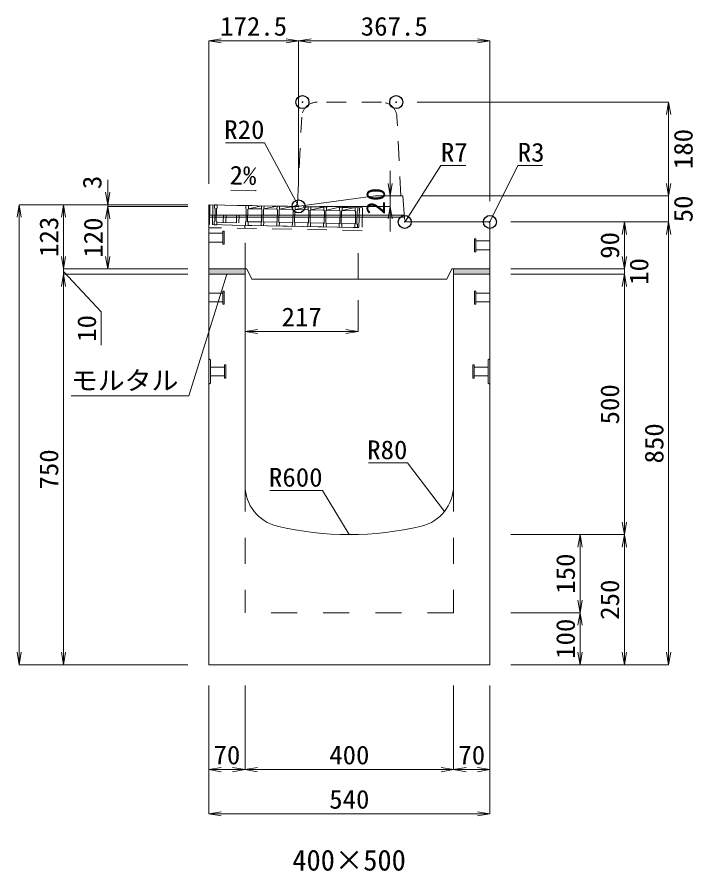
# Model space of a CAD drawing. Units: millimetres at full size. Extents: x -1809 to 57027, y -20349 to 17321.
# Drawn here: x 40180 to 41478, y 7418 to 9057 of the extents above; entities that cross this region are included whole.
import ezdxf
from ezdxf.enums import TextEntityAlignment as Align

# ---------------------------------------------------------------- set-up
doc = ezdxf.new("R2010")
doc.units = ezdxf.units.MM
doc.header["$LTSCALE"] = 50
doc.header["$PDMODE"] = 32
doc.header["$PDSIZE"] = 25
doc.linetypes.add('USER1', pattern=[2, 1, -1])
doc.linetypes.add('USER2', pattern=[1.35, 0.75, -0.6])
for name, color, linetype, lineweight in [('インサート', 3, 'USER2', 9), ('グレーチング', 7, 'USER2', 9), ('モルタル', 7, 'Continuous', 9), ('受枠', 3, 'USER2', 9), ('寸法線', 7, 'Continuous', 13), ('引出線', 4, 'Continuous', 13), ('本体', 2, 'Continuous', 13), ('目地', 132, 'Continuous', 9)]:
    doc.layers.add(name, color=color, linetype=linetype, lineweight=lineweight)
doc.layers.add('作業エリア', color=11, linetype='Continuous')
doc.layers.add('文字', color=7, linetype='Continuous')
doc.styles.add('ＭＳ 明朝', font='')
doc.styles.get('ＭＳ 明朝').set_extended_font_data('MS Mincho')

# ---------------------------------------------------------------- blocks, each defined once
blk = doc.blocks.new('open_arrow')
at = {"color": 0, "linetype": 'Continuous', "lineweight": -2}
blk.add_lwpolyline([(7.5, 1.25), (0, 0), (7.5, -1.25)], dxfattribs=at)

msp = doc.modelspace()

# ---------------------------------------------------------------- hatches: boundary and pattern name
at = {"layer": 'モルタル'}
for points in [[(40548.24, 8563.69), (40548.24, 8573.69), (40618.24, 8573.69), (40618.24, 8563.69)], [(41018.24, 8563.69), (41018.24, 8573.69), (41088.24, 8573.69), (41088.24, 8563.69)]]:
    msp.add_hatch(color=256, dxfattribs=at).paths.add_polyline_path(points)

# ---------------------------------------------------------------- linework, layer by layer
at = {"layer": 'インサート'}
for p, q in [((40548.24, 8642.19), (40575.24, 8642.19)), ((40548.24, 8642.19), (40548.24, 8625.19)), ((40578.24, 8646.19), (40575.24, 8646.19)), ((40575.24, 8646.19), (40575.24, 8621.19)), ((40578.24, 8621.19), (40578.24, 8646.19)), ((40548.24, 8625.19), (40575.24, 8625.19)), ((40575.24, 8621.19), (40578.24, 8621.19)), ((41058.24, 8631.19), (41061.24, 8631.19)), ((41058.24, 8606.19), (41058.24, 8631.19)), ((41061.24, 8631.19), (41061.24, 8606.19)), ((41088.24, 8627.19), (41061.24, 8627.19)), ((41088.24, 8627.19), (41088.24, 8610.19)), ((41061.24, 8606.19), (41058.24, 8606.19)), ((41088.24, 8610.19), (41061.24, 8610.19)), ((40548.24, 8527.19), (40575.24, 8527.19)), ((40548.24, 8527.19), (40548.24, 8510.19)), ((40578.24, 8531.19), (40575.24, 8531.19)), ((40575.24, 8531.19), (40575.24, 8506.19)), ((40578.24, 8506.19), (40578.24, 8531.19)), ((41058.24, 8531.19), (41061.24, 8531.19)), ((41058.24, 8506.19), (41058.24, 8531.19)), ((41061.24, 8531.19), (41061.24, 8506.19)), ((41088.24, 8527.19), (41061.24, 8527.19)), ((41088.24, 8527.19), (41088.24, 8510.19)), ((40548.24, 8510.19), (40575.24, 8510.19)), ((40575.24, 8506.19), (40578.24, 8506.19)), ((41061.24, 8506.19), (41058.24, 8506.19)), ((41088.24, 8510.19), (41061.24, 8510.19)), ((40551.44, 8385.19), (40578.44, 8385.19)), ((40551.44, 8385.19), (40551.44, 8368.19)), ((40581.44, 8389.19), (40578.44, 8389.19)), ((40578.44, 8389.19), (40578.44, 8364.19)), ((40581.44, 8364.19), (40581.44, 8389.19)), ((41055.04, 8389.19), (41058.04, 8389.19)), ((41055.04, 8364.19), (41055.04, 8389.19)), ((41058.04, 8389.19), (41058.04, 8364.19)), ((41085.04, 8385.19), (41058.04, 8385.19)), ((41085.04, 8385.19), (41085.04, 8368.19)), ((40551.44, 8368.19), (40578.44, 8368.19)), ((40578.44, 8364.19), (40581.44, 8364.19)), ((41058.04, 8364.19), (41055.04, 8364.19)), ((41085.04, 8368.19), (41058.04, 8368.19))]:
    msp.add_line(p, q, dxfattribs=at)
at = {"layer": 'グレーチング'}
for p, q in [((40559.53, 8696.47), (40559.41, 8690.47)), ((40559.41, 8690.47), (40560.39, 8689.46)), ((40834.48, 8691.15), (40559.53, 8696.47)), ((40560.39, 8689.46), (40559.93, 8665.46)), ((40563.39, 8689.4), (40562.93, 8665.4)), ((40564.41, 8690.38), (40563.39, 8689.4)), ((40564.53, 8696.38), (40564.41, 8690.38)), ((40619.52, 8695.31), (40619.4, 8689.31)), ((40619.4, 8689.31), (40620.38, 8688.29)), ((40620.38, 8688.29), (40619.92, 8664.3)), ((40623.38, 8688.24), (40622.92, 8664.24)), ((40624.4, 8689.22), (40623.38, 8688.24)), ((40624.52, 8695.22), (40624.4, 8689.22)), ((40624.4, 8689.22), (40649.51, 8694.73)), ((40624.4, 8689.22), (40649.4, 8688.73)), ((40649.51, 8694.73), (40649.4, 8688.73)), ((40649.4, 8688.73), (40650.38, 8687.71)), ((40650.38, 8687.71), (40649.91, 8663.72)), ((40653.38, 8687.66), (40652.91, 8663.66)), ((40654.39, 8688.64), (40653.38, 8687.66)), ((40654.51, 8694.64), (40654.39, 8688.64)), ((40654.39, 8688.64), (40679.51, 8694.15)), ((40654.39, 8688.64), (40679.39, 8688.15)), ((40679.51, 8694.15), (40679.39, 8688.15)), ((40679.39, 8688.15), (40680.37, 8687.13)), ((40680.37, 8687.13), (40679.91, 8663.14)), ((40683.37, 8687.08), (40682.91, 8663.08)), ((40684.39, 8688.06), (40683.37, 8687.08)), ((40684.51, 8694.05), (40684.39, 8688.06)), ((40684.39, 8688.06), (40709.5, 8693.57)), ((40684.39, 8688.06), (40709.38, 8687.57)), ((40709.5, 8693.57), (40709.38, 8687.57)), ((40709.38, 8687.57), (40710.36, 8686.55)), ((40710.36, 8686.55), (40709.9, 8662.56)), ((40713.36, 8686.49), (40712.9, 8662.5)), ((40714.38, 8687.48), (40713.36, 8686.49)), ((40714.5, 8693.47), (40714.38, 8687.48)), ((40714.38, 8687.48), (40739.49, 8692.99)), ((40714.38, 8687.48), (40739.38, 8686.99)), ((40739.49, 8692.99), (40739.38, 8686.99)), ((40739.38, 8686.99), (40740.36, 8685.97)), ((40744.38, 8686.89), (40743.36, 8685.91)), ((40744.49, 8692.89), (40744.38, 8686.89)), ((40744.38, 8686.89), (40769.49, 8692.41)), ((40744.38, 8686.89), (40769.37, 8686.41)), ((40769.49, 8692.41), (40769.37, 8686.41)), ((40769.37, 8686.41), (40770.35, 8685.39)), ((40774.49, 8692.31), (40774.37, 8686.31)), ((40774.37, 8686.31), (40799.48, 8691.83)), ((40799.48, 8691.83), (40799.37, 8685.83)), ((40804.48, 8691.73), (40804.37, 8685.73)), ((40804.37, 8685.73), (40829.48, 8691.25)), ((40829.48, 8691.25), (40829.36, 8685.25)), ((40834.48, 8691.15), (40834.36, 8685.15)), ((40576.67, 8677.64), (40576.38, 8662.64)), ((40576.67, 8677.64), (40606.66, 8677.06)), ((40581.67, 8677.54), (40581.38, 8662.54)), ((40601.66, 8677.15), (40601.37, 8662.16)), ((40606.66, 8677.06), (40606.37, 8662.06)), ((40740.36, 8685.97), (40739.89, 8661.98)), ((40743.36, 8685.91), (40742.89, 8661.92)), ((40770.35, 8685.39), (40769.89, 8661.4)), ((40773.35, 8685.33), (40772.89, 8661.34)), ((40774.37, 8686.31), (40773.35, 8685.33)), ((40774.37, 8686.31), (40799.37, 8685.83)), ((40799.37, 8685.83), (40800.35, 8684.81)), ((40800.35, 8684.81), (40799.88, 8660.82)), ((40803.35, 8684.75), (40802.88, 8660.76)), ((40804.37, 8685.73), (40803.35, 8684.75)), ((40804.37, 8685.73), (40829.36, 8685.25)), ((40829.36, 8685.25), (40830.34, 8684.23)), ((40830.34, 8684.23), (40829.88, 8660.24)), ((40833.34, 8684.17), (40832.88, 8660.18)), ((40834.36, 8685.15), (40833.34, 8684.17)), ((40558.79, 8658.48), (40558.91, 8664.48)), ((40833.74, 8653.16), (40558.79, 8658.48)), ((40558.91, 8664.48), (40559.93, 8665.46)), ((40563.91, 8664.38), (40562.93, 8665.4)), ((40563.79, 8658.38), (40563.91, 8664.38)), ((40563.88, 8662.88), (40618.87, 8661.82)), ((40618.78, 8657.32), (40618.9, 8663.32)), ((40618.9, 8663.32), (40619.92, 8664.3)), ((40622.92, 8664.24), (40649.91, 8663.72)), ((40623.9, 8663.22), (40622.92, 8664.24)), ((40623.78, 8657.22), (40623.9, 8663.22)), ((40648.78, 8656.74), (40648.89, 8662.74)), ((40648.89, 8662.74), (40649.91, 8663.72)), ((40653.89, 8662.64), (40652.91, 8663.66)), ((40652.91, 8663.66), (40679.91, 8663.14)), ((40653.78, 8656.64), (40653.89, 8662.64)), ((40678.77, 8656.16), (40678.89, 8662.16)), ((40678.89, 8662.16), (40679.91, 8663.14)), ((40683.89, 8662.06), (40682.91, 8663.08)), ((40682.91, 8663.08), (40709.9, 8662.56)), ((40683.77, 8656.06), (40683.89, 8662.06)), ((40708.76, 8655.58), (40708.88, 8661.58)), ((40708.88, 8661.58), (40709.9, 8662.56)), ((40713.88, 8661.48), (40712.9, 8662.5)), ((40712.9, 8662.5), (40739.89, 8661.98)), ((40713.76, 8655.48), (40713.88, 8661.48)), ((40738.76, 8655), (40738.88, 8661)), ((40738.88, 8661), (40739.89, 8661.98)), ((40743.87, 8660.9), (40742.89, 8661.92)), ((40742.89, 8661.92), (40769.89, 8661.4)), ((40743.76, 8654.9), (40743.87, 8660.9)), ((40768.75, 8654.42), (40768.87, 8660.42)), ((40768.87, 8660.42), (40769.89, 8661.4)), ((40773.87, 8660.32), (40772.89, 8661.34)), ((40772.89, 8661.34), (40799.88, 8660.82)), ((40773.75, 8654.32), (40773.87, 8660.32)), ((40798.75, 8653.84), (40798.86, 8659.84)), ((40798.86, 8659.84), (40799.88, 8660.82)), ((40802.88, 8660.76), (40829.88, 8660.24)), ((40803.86, 8659.74), (40802.88, 8660.76)), ((40803.75, 8653.74), (40803.86, 8659.74)), ((40828.74, 8653.26), (40828.86, 8659.25)), ((40828.86, 8659.25), (40829.88, 8660.24)), ((40833.86, 8659.16), (40832.88, 8660.18)), ((40833.74, 8653.16), (40833.86, 8659.16))]:
    msp.add_line(p, q, dxfattribs=at)
at = {"layer": 'モルタル'}
for points in [[(40618.24, 8573.69), (40548.24, 8573.69), (40548.24, 8563.69), (40618.24, 8563.69)], [(41088.24, 8573.69), (41018.24, 8573.69), (41018.24, 8563.69), (41088.24, 8563.69)]]:
    msp.add_lwpolyline(points, close=True, dxfattribs=at)
at = {"layer": '作業エリア'}
for p in [(40728.24, 8893.69), (40908.24, 8893.69), (40720.74, 8693.69), (40924.49, 8663.69), (41088.24, 8663.69)]:
    msp.add_point(p, dxfattribs=at)
at = {"layer": '受枠'}
for p, q in [((40550.53, 8696.65), (40549.68, 8652.66)), ((40843.48, 8690.98), (40550.53, 8696.65)), ((40556.53, 8696.53), (40555.79, 8658.54)), ((40837.48, 8691.09), (40836.74, 8653.1)), ((40843.48, 8690.98), (40842.62, 8646.99)), ((40555.79, 8658.54), (40836.74, 8653.1)), ((40617.78, 8657.34), (40617.67, 8651.34)), ((40842.62, 8646.99), (40549.68, 8652.66))]:
    msp.add_line(p, q, dxfattribs=at)
at = {"layer": '寸法線'}
for p, q in [((40720.74, 9011.37), (40548.24, 9011.37)), ((40548.24, 8736.69), (40548.24, 9011.37)), ((40720.74, 8733.69), (40720.74, 9011.37)), ((40720.74, 9011.37), (41088.24, 9011.37)), ((40720.74, 8733.69), (40720.74, 9011.37)), ((41088.24, 8703.69), (41088.24, 9011.37)), ((40948.24, 8893.69), (41431.18, 8893.69)), ((41431.18, 8713.69), (41431.18, 8893.69)), ((40896.63, 8645.69), (40896.63, 8761.69)), ((41431.18, 8761.69), (41431.18, 8615.69)), ((40354.46, 8744.69), (40354.46, 8645.69)), ((40896.63, 8713.69), (40908.74, 8713.69)), ((40957.24, 8713.69), (41431.18, 8713.69)), ((40957.24, 8713.69), (41431.18, 8713.69)), ((40184.46, 8696.69), (40184.46, 7813.69)), ((40508.24, 8696.69), (40184.46, 8696.69)), ((40269.46, 8696.69), (40269.46, 8573.69)), ((40508.24, 8696.69), (40269.46, 8696.69)), ((40508.24, 8696.69), (40354.46, 8696.69)), ((40508.24, 8693.69), (40354.46, 8693.69)), ((40354.46, 8693.69), (40354.46, 8573.69)), ((40508.24, 8693.69), (40354.46, 8693.69)), ((40760.74, 8693.69), (40896.63, 8693.69)), ((41128.24, 8663.69), (41346.18, 8663.69)), ((41128.24, 8663.69), (41431.18, 8663.69)), ((41128.24, 8663.69), (41431.18, 8663.69)), ((41346.18, 8663.69), (41346.18, 8573.69)), ((41431.18, 7813.69), (41431.18, 8663.69)), ((40269.46, 8621.69), (40269.46, 8515.69)), ((41346.18, 8621.69), (41346.18, 8515.69)), ((40508.24, 8573.69), (40269.46, 8573.69)), ((40508.24, 8573.69), (40269.46, 8573.69)), ((40508.24, 8573.69), (40354.46, 8573.69)), ((41128.24, 8573.69), (41331.18, 8573.69)), ((41128.24, 8573.69), (41346.18, 8573.69)), ((40269.46, 8568.69), (40342.14, 8491.36)), ((40508.24, 8563.69), (40269.46, 8563.69)), ((40269.46, 8563.69), (40269.46, 7813.69)), ((40508.24, 8563.69), (40269.46, 8563.69)), ((41128.24, 8563.69), (41331.18, 8563.69)), ((41128.24, 8563.69), (41346.18, 8563.69)), ((41346.18, 8563.69), (41346.18, 8063.69)), ((40835.24, 8513.69), (40835.24, 8453.46)), ((40342.14, 8491.36), (40342.14, 8427.34)), ((40835.24, 8453.46), (40618.24, 8453.46)), ((41128.24, 8063.69), (41346.18, 8063.69)), ((41128.24, 8063.69), (41261.18, 8063.69)), ((41128.24, 8063.69), (41346.18, 8063.69)), ((41261.18, 8063.69), (41261.18, 7913.69)), ((41346.18, 7813.69), (41346.18, 8063.69)), ((41128.24, 7913.69), (41261.18, 7913.69)), ((41128.24, 7913.69), (41261.18, 7913.69)), ((41261.18, 7913.69), (41261.18, 7813.69)), ((40508.24, 7813.69), (40184.46, 7813.69)), ((40508.24, 7813.69), (40269.46, 7813.69)), ((41128.24, 7813.69), (41261.18, 7813.69)), ((41128.24, 7813.69), (41346.18, 7813.69)), ((41128.24, 7813.69), (41431.18, 7813.69)), ((40548.24, 7773.69), (40548.24, 7612.54)), ((40548.24, 7773.69), (40548.24, 7527.54)), ((40618.24, 7773.69), (40618.24, 7612.54)), ((40618.24, 7773.69), (40618.24, 7612.54)), ((41018.24, 7773.69), (41018.24, 7612.54)), ((41018.24, 7773.69), (41018.24, 7612.54)), ((41088.24, 7773.69), (41088.24, 7612.54)), ((41088.24, 7773.69), (41088.24, 7527.54)), ((40548.24, 7612.54), (40618.24, 7612.54)), ((40618.24, 7612.54), (41018.24, 7612.54)), ((41018.24, 7612.54), (41088.24, 7612.54)), ((40548.24, 7527.54), (41088.24, 7527.54))]:
    msp.add_line(p, q, dxfattribs=at)
at = {"layer": '引出線'}
for points in [[(40720.74, 8693.74), (40655.34, 8815.81), (40580.67, 8815.81)], [(40926.22, 8665.56), (40993.97, 8772.33), (41041.9, 8772.33)], [(41087.36, 8662.81), (41141.52, 8772.33), (41189.25, 8772.33)], [(40639.27, 8723.88), (40590.53, 8724.86), (40639.27, 8723.88)], [(40583.24, 8563.69), (40510.16, 8330.28), (40284.24, 8330.28)], [(41001, 8108.11), (40929.74, 8201.22), (40855.07, 8201.22)], [(40818.24, 8063.69), (40766.88, 8148.44), (40665.87, 8148.44)]]:
    msp.add_lwpolyline(points, dxfattribs=at)
at = {"layer": '本体', "linetype": 'USER2', "lineweight": 9}
for p, q in [((40879.7, 8893.69), (40756.78, 8893.69)), ((40718.57, 8700.34), (40726.82, 8865.19)), ((40917.24, 8713.69), (40909.67, 8865.19))]:
    msp.add_line(p, q, dxfattribs=at)
at = {"layer": '本体'}
for p, q in [((40868.74, 8713.69), (40722.07, 8693.87)), ((40920.74, 8713.69), (40868.74, 8713.69)), ((40924.01, 8670.17), (40920.74, 8713.69)), ((40548.24, 8573.69), (40548.24, 8696.69)), ((40703.24, 8693.69), (40548.24, 8696.69)), ((40703.24, 8693.69), (40719.4, 8693.69)), ((41085.24, 8663.69), (40930.99, 8663.69)), ((41088.24, 8573.69), (41088.24, 8660.69)), ((40621.24, 8573.69), (40548.24, 8573.69)), ((40621.24, 8573.69), (40631.24, 8553.69)), ((41015.24, 8573.69), (41005.24, 8553.69)), ((41088.24, 8573.69), (41015.24, 8573.69)), ((40548.24, 7813.69), (40548.24, 8563.69)), ((40548.24, 8563.69), (40618.24, 8563.69)), ((40618.24, 8157.73), (40618.24, 8563.69)), ((41018.24, 8563.69), (41018.24, 8157.73)), ((41018.24, 8563.69), (41088.24, 8563.69)), ((41088.24, 8563.69), (41088.24, 7813.69)), ((41005.24, 8553.69), (40631.24, 8553.69)), ((41088.24, 7813.69), (40548.24, 7813.69))]:
    msp.add_line(p, q, dxfattribs=at)
at = {"layer": '本体', "linetype": 'USER1'}
for p, q in [((40618.24, 8573.69), (40618.24, 8657.33)), ((40835.24, 8553.69), (40835.24, 8653.13))]:
    msp.add_line(p, q, dxfattribs=at)
at = {"layer": '本体', "lineweight": 9}
for p, q in [((40548.24, 8401.19), (40551.44, 8399.19)), ((40551.44, 8399.19), (40551.44, 8354.19)), ((41088.24, 8401.19), (41085.04, 8399.19)), ((41085.04, 8399.19), (41085.04, 8354.19)), ((40551.44, 8354.19), (40548.24, 8352.19)), ((41085.04, 8354.19), (41088.24, 8352.19))]:
    msp.add_line(p, q, dxfattribs=at)
at = {"layer": '本体', "linetype": 'USER1', "lineweight": 15}
for p, q in [((40618.24, 8157.73), (40618.24, 7913.69)), ((41018.24, 8157.73), (41018.24, 7913.69)), ((41018.24, 7913.69), (40618.24, 7913.69))]:
    msp.add_line(p, q, dxfattribs=at)
at = {"layer": '本体', "linetype": 'USER2', "lineweight": 9}
for centre, radius, start, end in [((40756.78, 8863.69), 30, 90, 177.13759), ((40879.7, 8863.69), 30, 2.86241, 90), ((40711.58, 8700.69), 7, 270, 357.13759)]:
    msp.add_arc(centre, radius, start, end, dxfattribs=at)
at = {"layer": '本体'}
for centre, radius, start, end in [((40719.4, 8713.69), 20, 270, 277.69605), ((40930.99, 8670.69), 7, 184.28915, 270), ((41085.24, 8660.69), 3, 0, 90), ((40698.24, 8157.73), 80, 180, 256.65764), ((40938.24, 8157.73), 80, 283.34236, 0), ((40818.24, 8663.69), 600, 256.65764, 283.34236)]:
    msp.add_arc(centre, radius, start, end, dxfattribs=at)
at = {"layer": '目地'}
for p, q in [((40548.24, 8676.69), (40923.52, 8676.69)), ((40548.24, 8672.69), (40923.82, 8672.69))]:
    msp.add_line(p, q, dxfattribs=at)

# ---------------------------------------------------------------- block references
at = {"layer": '寸法線', "xscale": 3.2, "yscale": 3.2}
for p in [(40548.24, 9011.37), (40720.74, 9011.37), (40618.24, 8453.46), (40548.24, 7612.54), (40618.24, 7612.54), (41018.24, 7612.54), (40548.24, 7527.54)]:
    msp.add_blockref('open_arrow', p, dxfattribs=at)
for p, rotation in [((40720.74, 9011.37), 180), ((41088.24, 9011.37), 180), ((41431.18, 8893.69), 270), ((40896.63, 8713.69), 90), ((41431.18, 8713.69), 90), ((41431.18, 8713.69), 90), ((40354.46, 8696.69), 90), ((40184.46, 8696.69), 270), ((40269.46, 8696.69), 270), ((40354.46, 8693.69), 270), ((40354.46, 8693.69), 270), ((40896.63, 8693.69), 270), ((41346.18, 8663.69), 270), ((41431.18, 8663.69), 270), ((41431.18, 8663.69), 270), ((40269.46, 8573.69), 90), ((40269.46, 8573.69), 90), ((40354.46, 8573.69), 90), ((41346.18, 8573.69), 90), ((41346.18, 8573.69), 90), ((40269.46, 8563.69), 270), ((40269.46, 8563.69), 270), ((41346.18, 8563.69), 270), ((41346.18, 8563.69), 270), ((40835.24, 8453.46), 180), ((41346.18, 8063.69), 90), ((41261.18, 8063.69), 270), ((41346.18, 8063.69), 270), ((41261.18, 7913.69), 90), ((41261.18, 7913.69), 270), ((40184.46, 7813.69), 90), ((40269.46, 7813.69), 90), ((41261.18, 7813.69), 90), ((41346.18, 7813.69), 90), ((41431.18, 7813.69), 90), ((40618.24, 7612.54), 180), ((41018.24, 7612.54), 180), ((41088.24, 7612.54), 180), ((41088.24, 7527.54), 180)]:
    msp.add_blockref('open_arrow', p, dxfattribs=dict(at, rotation=rotation))
at = {"layer": '引出線', "xscale": 0.16, "yscale": 0.16}
for p, rotation in [((40639.27, 8723.88), 178.9), ((40720.74, 8693.74), 118.2), ((40926.22, 8665.56), 57.6), ((41087.36, 8662.81), 63.7), ((40583.24, 8563.69), 252.6), ((41001, 8108.11), 127.4), ((40818.24, 8063.69), 121.2)]:
    msp.add_blockref('open_arrow', p, dxfattribs=dict(at, rotation=rotation))

# ---------------------------------------------------------------- texts
at = {"layer": '寸法線', "style": 'ＭＳ 明朝', "width": 1.05}
for s, p in [('172.5', (40634.49, 9039.37)), ('367.5', (40904.49, 9039.37)), ('217', (40726.74, 8481.46)), ('70', (40583.24, 7640.54)), ('400', (40818.24, 7640.54)), ('70', (41053.24, 7640.54)), ('540', (40818.24, 7555.54))]:
    msp.add_text(s, height=36.03, dxfattribs=at).set_placement(p, align=Align.MIDDLE_CENTER)
for s, p in [('180', (41459.18, 8803.69)), ('3', (40324.46, 8739.7)), ('20', (40868.63, 8703.69)), ('50', (41459.18, 8688.69)), ('123', (40241.46, 8635.19)), ('120', (40326.46, 8633.69)), ('90', (41318.18, 8618.69)), ('10', (41374.18, 8568.69)), ('10', (40314.14, 8459.35)), ('500', (41318.18, 8313.69)), ('850', (41403.18, 8238.69)), ('750', (40241.46, 8188.69)), ('150', (41233.18, 7988.69)), ('250', (41318.18, 7938.69)), ('100', (41233.18, 7863.69))]:
    msp.add_text(s, height=36.03, rotation=90, dxfattribs=at).set_placement(p, align=Align.MIDDLE_CENTER)
at = {"layer": '引出線', "style": 'ＭＳ 明朝', "width": 1.05}
for s, p in [('R20', (40655.34, 8859.01)), ('モルタル', (40490.16, 8377.39)), ('R80', (40929.74, 8244.42)), ('R600', (40766.88, 8191.64))]:
    msp.add_text(s, height=36.03, dxfattribs=at).set_placement(p, align=Align.TOP_RIGHT)
for s, p in [('R7', (40993.97, 8815.53)), ('R3', (41141.52, 8815.53))]:
    msp.add_text(s, height=36.03, dxfattribs=at).set_placement(p, align=Align.TOP_LEFT)
msp.add_text('2%', height=36.03, rotation=358.854, dxfattribs=at).set_placement((40640.21, 8770.78), align=Align.TOP_RIGHT)
at = {"layer": '文字', "style": 'ＭＳ 明朝'}
msp.add_text('400×500', height=40.03, dxfattribs=at).set_placement((40817.76, 7438.72), align=Align.MIDDLE_CENTER)

doc.saveas('drawing.dxf')
